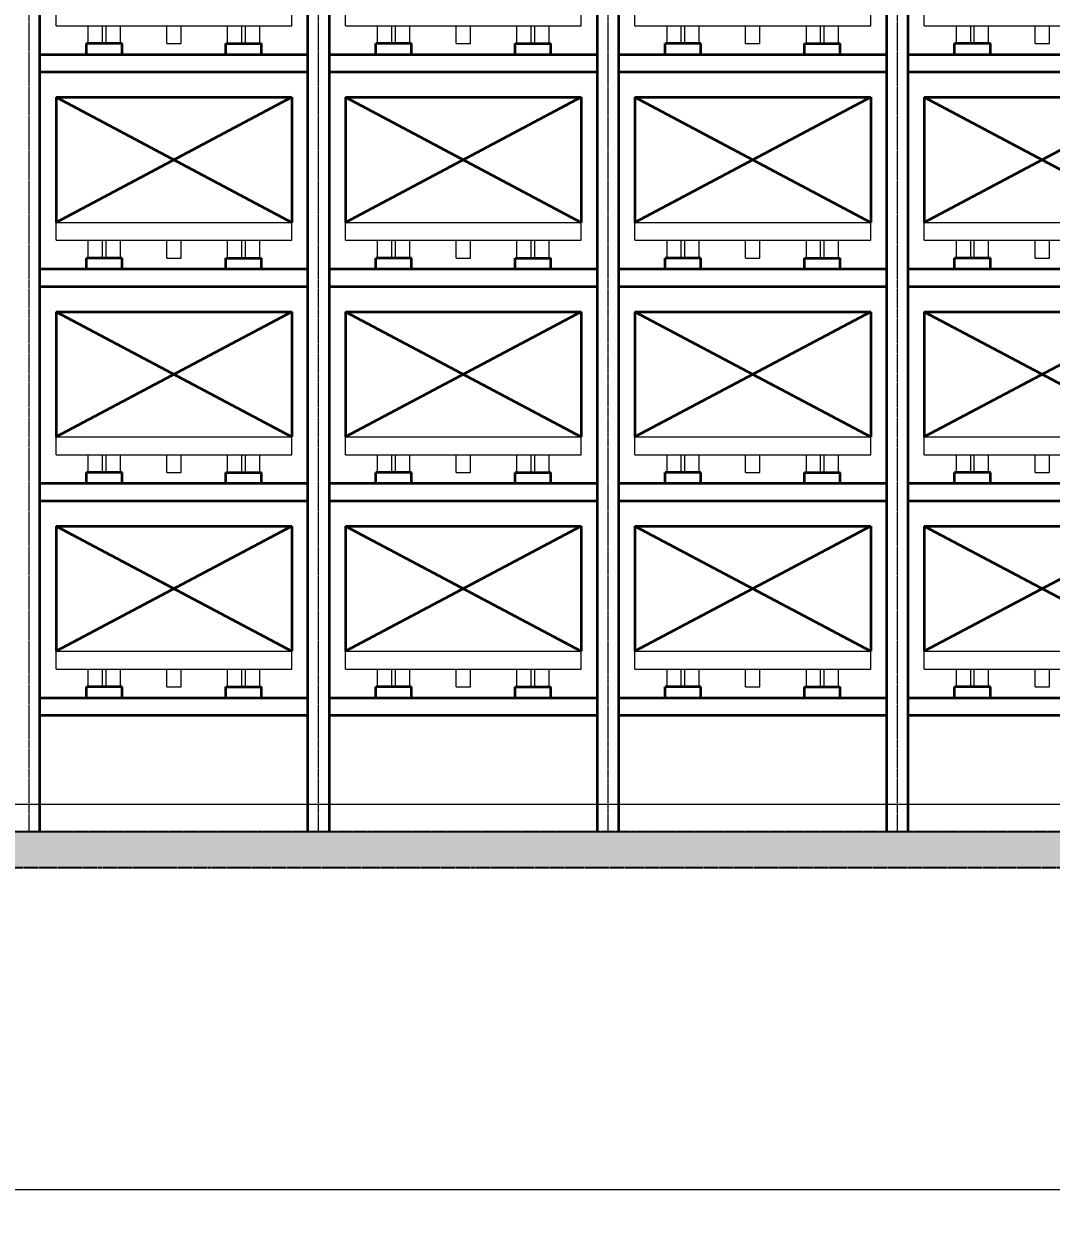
# Model space of a CAD drawing. Header units: millimetres. Extents: x -67280 to 67280, y -47520 to 47520.
# Drawn here: x -34218 to -28468, y 26402 to 33085 of the extents above; entities that cross this region are included whole.
import ezdxf

# ---------------------------------------------------------------- set-up
doc = ezdxf.new("R2010")
doc.units = ezdxf.units.MM
doc.linetypes.add('双点画线', pattern=[22, 12, -2, 2, -2, 2, -2])
doc.linetypes.add('点画线', pattern=[18, 12, -2, 2, -2])
doc.layers.get('0').update_dxf_attribs({"lineweight": 35})
for name, color, linetype, lineweight in [('7', 30, '双点画线', 18), ('ACADCAXA细实线层', 3, 'Continuous', 18), ('ACAD细实线', 2, 'Continuous', 18), ('EB0', 7, 'Continuous', 35), ('中心线层', 1, '点画线', 18), ('剖面线层', 6, 'Continuous', 18), ('尺寸线层', 4, 'Continuous', 18), ('标注层AM_5', 3, 'Continuous', 25), ('粗实线层AM_0', 7, 'Continuous', 50)]:
    doc.layers.add(name, color=color, linetype=linetype, lineweight=lineweight)
doc.styles.add('标准', font='', dxfattribs={"width": 0.667})
doc.styles.get('标准').set_extended_font_data('宋体')
doc.dimstyles.new('标准', dxfattribs={"dimscale": 160, "dimtxt": 2, "dimasz": 1, "dimexe": 1, "dimexo": 0, "dimgap": 1, "dimtad": 1, "dimdec": 1, "dimdsep": 46, "dimtxsty": '标准', "dimblk": '_CAXARROW', "dimcen": 0, "dimdle": 2, "dimaunit": 1, "dimadec": 0, "dimazin": 2, "dimtfac": 0.707107, "dimtdec": 3, "dimtmove": 0, "dimatfit": 3, "dimfxl": 0, "dimfrac": 2, "dimtolj": 1, "dimarcsym": 0})

# ---------------------------------------------------------------- blocks, each defined once
blk = doc.blocks.new('*X2')
at = {"layer": '剖面线层', "linetype": 'Continuous', "lineweight": 18}
h = blk.add_hatch(dxfattribs=at)
h.set_pattern_fill('AR-CONC', color=256, style=0)
h.set_pattern_definition([(50, (0, 0), (182.18467, -15.9391), [19.05, -209.55]), (355, (0, 0), (-35.2428, 191.05664), [15.24, -167.64]), (100.451, (15.18, -1.33), (146.9425, 175.1167), [16.19, -178.09]), (46.1842, (0, 50.8), (271.07904, -42.0423), [28.575, -314.325]), (96.6356, (22.6, 47.3), (237.4042, 247.4256), [24.285, -267.135]), (351.184, (0, 50.8), (237.4046, 247.4251), [22.86, -251.46]), (21, (25.4, 38.1), (151.61488, -102.26552), [19.05, -209.55]), (326, (25.4, 38.1), (61.80203, 184.18797), [15.24, -167.64]), (71.4514, (38.03, 29.58), (213.4165, 81.92286), [16.19, -178.09]), (37.5, (0, 0), (3.088603, 84.55504), [0, -165.608, 0, -170.18, 0, -168.275]), (7.5, (0, 0), (66.81966, 100.18057), [0, -97.028, 0, -161.798, 0, -64.135]), (-32.5, (-56.64, 0), (135.590595, -5.728744), [0, -63.5, 0, -198.12, 0, -262.89]), (-42.5, (-82.04, 0), (148.12918, 25.4265), [0, -82.55, 0, -131.572, 0, -186.69])])
h.paths.add_polyline_path([(-66115.6, -100), (-66115.6, 10.6), (-66115.6, 100), (0, 100), (0, -100)], flags=0)
at = {"layer": '7', "linetype": '双点画线', "lineweight": 25}
for p, q in [((0, 100), (-66115.6, 100)), ((-66115.6, -100), (0, -100))]:
    blk.add_line(p, q, dxfattribs=at)
blk = doc.blocks.new('*X92')
at = {"layer": '尺寸线层', "linetype": 'Continuous', "lineweight": 18}
for points in [[(-42288, 26562.1), (-42128, 26582.1), (-42128, 26542.1)], [(16032, 26562.1), (15872, 26582.1), (15872, 26542.1)]]:
    blk.add_hatch(color=0, dxfattribs=at).paths.add_polyline_path(points, flags=0)
at = {"layer": '尺寸线层', "color": 0}
for p, q in [((-42288, 28564.1), (-42288, 26402.1)), ((16032, 28561.1), (16032, 26402.1))]:
    blk.add_line(p, q, dxfattribs=at)
at = {"layer": '尺寸线层', "color": 0, "linetype": 'Continuous', "lineweight": 18}
blk.add_line((-42288, 26562.1), (16032, 26562.1), dxfattribs=at)
at = {"layer": '尺寸线层', "color": 0, "insert": (-14482.8, 26882.1), "char_height": 320, "width": 4210.934, "attachment_point": 5, "line_spacing_factor": 1.15057, "style": '标准'}
blk.add_mtext('\\T1.1;1620*36=58320', dxfattribs=at)
blk = doc.blocks.new('_CAXARROW')
blk.add_hatch(color=0).paths.add_polyline_path([(0, 0), (-1, 0.125), (-1, -0.125)], flags=0)
blk = doc.blocks.new('*X556')
at = {"layer": 'EB0'}
blk.add_line((1740, 0), (1740, 11200), dxfattribs=at)
at = {"layer": '中心线层'}
blk.add_line((1680, -3), (1680, 11203), dxfattribs=at)
blk = doc.blocks.new('*X574')
at = {"layer": 'ACADCAXA细实线层', "linetype": 'Continuous', "lineweight": 18}
for p, q in [((0, 100), (0, 200)), ((0, 200), (1320, 200)), ((1320, 100), (1320, 200)), ((0, 100), (1320, 100)), ((180, 0), (180, 100)), ((260, 0), (260, 100)), ((280, 0), (280, 100)), ((360, 0), (360, 100)), ((620, 0), (620, 100)), ((700, 0), (700, 100)), ((960, 0), (960, 100)), ((1040, 0), (1040, 100)), ((1060, 0), (1060, 100)), ((1140, 0), (1140, 100)), ((180, 0), (260, 0)), ((280, 0), (360, 0)), ((620, 0), (700, 0)), ((1040, 0), (960, 0)), ((1060, 0), (1140, 0))]:
    blk.add_line(p, q, dxfattribs=at)
at = {"layer": 'EB0'}
for p, q in [((0, 900), (1320, 900)), ((1320, 900), (0, 200)), ((0, 900), (1320, 200)), ((0, 900), (0, 200)), ((1320, 900), (1320, 200))]:
    blk.add_line(p, q, dxfattribs=at)
blk = doc.blocks.new('*X575')
at = {"layer": 'EB0'}
for p, q in [((260, 100), (260, 160)), ((460, 160), (260, 160)), ((260, 100), (260, 160)), ((460, 160), (260, 160)), ((460, 100), (460, 160)), ((460, 100), (460, 160)), ((1040, 100), (1040, 160)), ((1040, 160), (1240, 160)), ((1040, 100), (1040, 160)), ((1040, 160), (1240, 160)), ((1240, 100), (1240, 160)), ((1240, 100), (1240, 160)), ((0, 100), (1500, 100)), ((1500, 0), (0, 0))]:
    blk.add_line(p, q, dxfattribs=at)
at = {"layer": '标注层AM_5'}
for p, q in [((0, 100), (1500, 100)), ((1500, 100), (0, 100)), ((0, 0), (1500, 0))]:
    blk.add_line(p, q, dxfattribs=at)
blk = doc.blocks.new('*X576')
at = {"layer": 'ACADCAXA细实线层', "linetype": 'Continuous', "lineweight": 18}
for p, q in [((0, 100), (0, 200)), ((0, 200), (1320, 200)), ((1320, 100), (1320, 200)), ((0, 100), (1320, 100)), ((180, 0), (180, 100)), ((260, 0), (260, 100)), ((280, 0), (280, 100)), ((360, 0), (360, 100)), ((620, 0), (620, 100)), ((700, 0), (700, 100)), ((960, 0), (960, 100)), ((1040, 0), (1040, 100)), ((1060, 0), (1060, 100)), ((1140, 0), (1140, 100)), ((180, 0), (260, 0)), ((280, 0), (360, 0)), ((620, 0), (700, 0)), ((1040, 0), (960, 0)), ((1060, 0), (1140, 0))]:
    blk.add_line(p, q, dxfattribs=at)
at = {"layer": 'EB0'}
for p, q in [((0, 900), (1320, 900)), ((1320, 900), (0, 200)), ((0, 900), (1320, 200)), ((0, 900), (0, 200)), ((1320, 900), (1320, 200))]:
    blk.add_line(p, q, dxfattribs=at)
blk = doc.blocks.new('*X577')
at = {"layer": 'EB0'}
for p, q in [((260, 100), (260, 160)), ((460, 160), (260, 160)), ((260, 100), (260, 160)), ((460, 160), (260, 160)), ((460, 100), (460, 160)), ((460, 100), (460, 160)), ((1040, 100), (1040, 160)), ((1040, 160), (1240, 160)), ((1040, 100), (1040, 160)), ((1040, 160), (1240, 160)), ((1240, 100), (1240, 160)), ((1240, 100), (1240, 160)), ((0, 100), (1500, 100)), ((1500, 0), (0, 0))]:
    blk.add_line(p, q, dxfattribs=at)
at = {"layer": '标注层AM_5'}
for p, q in [((0, 100), (1500, 100)), ((1500, 100), (0, 100)), ((0, 0), (1500, 0))]:
    blk.add_line(p, q, dxfattribs=at)
blk = doc.blocks.new('*X578')
at = {"layer": 'ACADCAXA细实线层', "linetype": 'Continuous', "lineweight": 18}
for p, q in [((0, 100), (0, 200)), ((0, 200), (1320, 200)), ((1320, 100), (1320, 200)), ((0, 100), (1320, 100)), ((180, 0), (180, 100)), ((260, 0), (260, 100)), ((280, 0), (280, 100)), ((360, 0), (360, 100)), ((620, 0), (620, 100)), ((700, 0), (700, 100)), ((960, 0), (960, 100)), ((1040, 0), (1040, 100)), ((1060, 0), (1060, 100)), ((1140, 0), (1140, 100)), ((180, 0), (260, 0)), ((280, 0), (360, 0)), ((620, 0), (700, 0)), ((1040, 0), (960, 0)), ((1060, 0), (1140, 0))]:
    blk.add_line(p, q, dxfattribs=at)
at = {"layer": 'EB0'}
for p, q in [((0, 900), (1320, 900)), ((1320, 900), (0, 200)), ((0, 900), (1320, 200)), ((0, 900), (0, 200)), ((1320, 900), (1320, 200))]:
    blk.add_line(p, q, dxfattribs=at)
blk = doc.blocks.new('*X579')
at = {"layer": 'EB0'}
for p, q in [((260, 100), (260, 160)), ((460, 160), (260, 160)), ((260, 100), (260, 160)), ((460, 160), (260, 160)), ((460, 100), (460, 160)), ((460, 100), (460, 160)), ((1040, 100), (1040, 160)), ((1040, 160), (1240, 160)), ((1040, 100), (1040, 160)), ((1040, 160), (1240, 160)), ((1240, 100), (1240, 160)), ((1240, 100), (1240, 160)), ((0, 100), (1500, 100)), ((1500, 0), (0, 0))]:
    blk.add_line(p, q, dxfattribs=at)
at = {"layer": '标注层AM_5'}
for p, q in [((0, 100), (1500, 100)), ((1500, 100), (0, 100)), ((0, 0), (1500, 0))]:
    blk.add_line(p, q, dxfattribs=at)
blk = doc.blocks.new('*X580')
at = {"layer": 'ACADCAXA细实线层', "linetype": 'Continuous', "lineweight": 18}
for p, q in [((0, 100), (0, 200)), ((0, 200), (1320, 200)), ((1320, 100), (1320, 200)), ((0, 100), (1320, 100)), ((180, 0), (180, 100)), ((260, 0), (260, 100)), ((280, 0), (280, 100)), ((360, 0), (360, 100)), ((620, 0), (620, 100)), ((700, 0), (700, 100)), ((960, 0), (960, 100)), ((1040, 0), (1040, 100)), ((1060, 0), (1060, 100)), ((1140, 0), (1140, 100)), ((180, 0), (260, 0)), ((280, 0), (360, 0)), ((620, 0), (700, 0)), ((1040, 0), (960, 0)), ((1060, 0), (1140, 0))]:
    blk.add_line(p, q, dxfattribs=at)
at = {"layer": 'EB0'}
for p, q in [((0, 900), (1320, 900)), ((1320, 900), (0, 200)), ((0, 900), (1320, 200)), ((0, 900), (0, 200)), ((1320, 900), (1320, 200))]:
    blk.add_line(p, q, dxfattribs=at)
blk = doc.blocks.new('*X581')
at = {"layer": 'EB0'}
for p, q in [((260, 100), (260, 160)), ((460, 160), (260, 160)), ((260, 100), (260, 160)), ((460, 160), (260, 160)), ((460, 100), (460, 160)), ((460, 100), (460, 160)), ((1040, 100), (1040, 160)), ((1040, 160), (1240, 160)), ((1040, 100), (1040, 160)), ((1040, 160), (1240, 160)), ((1240, 100), (1240, 160)), ((1240, 100), (1240, 160)), ((0, 100), (1500, 100)), ((1500, 0), (0, 0))]:
    blk.add_line(p, q, dxfattribs=at)
at = {"layer": '标注层AM_5'}
for p, q in [((0, 100), (1500, 100)), ((1500, 100), (0, 100)), ((0, 0), (1500, 0))]:
    blk.add_line(p, q, dxfattribs=at)
blk = doc.blocks.new('*X573')
at = {"layer": 'EB0'}
for p, q in [((120, 0), (120, 11200)), ((1620, 0), (1620, 11200)), ((1740, 0), (1740, 11200))]:
    blk.add_line(p, q, dxfattribs=at)
at = {"layer": '中心线层'}
for p, q in [((60, -3), (60, 11203)), ((1680, -3), (1680, 11203))]:
    blk.add_line(p, q, dxfattribs=at)
at = {"layer": 'EB0'}
for name, p in [('*X580', (210, 4410)), ('*X578', (210, 3210)), ('*X576', (210, 2010)), ('*X574', (210, 810))]:
    blk.add_blockref(name, p, dxfattribs=at)
at = {"layer": '粗实线层AM_0'}
for name, p in [('*X581', (120, 4250)), ('*X579', (120, 3050)), ('*X577', (120, 1850)), ('*X575', (120, 650))]:
    blk.add_blockref(name, p, dxfattribs=at)
blk = doc.blocks.new('*X591')
at = {"layer": 'ACADCAXA细实线层', "linetype": 'Continuous', "lineweight": 18}
for p, q in [((0, 100), (0, 200)), ((0, 200), (1320, 200)), ((1320, 100), (1320, 200)), ((0, 100), (1320, 100)), ((180, 0), (180, 100)), ((260, 0), (260, 100)), ((280, 0), (280, 100)), ((360, 0), (360, 100)), ((620, 0), (620, 100)), ((700, 0), (700, 100)), ((960, 0), (960, 100)), ((1040, 0), (1040, 100)), ((1060, 0), (1060, 100)), ((1140, 0), (1140, 100)), ((180, 0), (260, 0)), ((280, 0), (360, 0)), ((620, 0), (700, 0)), ((1040, 0), (960, 0)), ((1060, 0), (1140, 0))]:
    blk.add_line(p, q, dxfattribs=at)
at = {"layer": 'EB0'}
for p, q in [((0, 900), (1320, 900)), ((1320, 900), (0, 200)), ((0, 900), (1320, 200)), ((0, 900), (0, 200)), ((1320, 900), (1320, 200))]:
    blk.add_line(p, q, dxfattribs=at)
blk = doc.blocks.new('*X592')
at = {"layer": 'EB0'}
for p, q in [((260, 100), (260, 160)), ((460, 160), (260, 160)), ((260, 100), (260, 160)), ((460, 160), (260, 160)), ((460, 100), (460, 160)), ((460, 100), (460, 160)), ((1040, 100), (1040, 160)), ((1040, 160), (1240, 160)), ((1040, 100), (1040, 160)), ((1040, 160), (1240, 160)), ((1240, 100), (1240, 160)), ((1240, 100), (1240, 160)), ((0, 100), (1500, 100)), ((1500, 0), (0, 0))]:
    blk.add_line(p, q, dxfattribs=at)
at = {"layer": '标注层AM_5'}
for p, q in [((0, 100), (1500, 100)), ((1500, 100), (0, 100)), ((0, 0), (1500, 0))]:
    blk.add_line(p, q, dxfattribs=at)
blk = doc.blocks.new('*X593')
at = {"layer": 'ACADCAXA细实线层', "linetype": 'Continuous', "lineweight": 18}
for p, q in [((0, 100), (0, 200)), ((0, 200), (1320, 200)), ((1320, 100), (1320, 200)), ((0, 100), (1320, 100)), ((180, 0), (180, 100)), ((260, 0), (260, 100)), ((280, 0), (280, 100)), ((360, 0), (360, 100)), ((620, 0), (620, 100)), ((700, 0), (700, 100)), ((960, 0), (960, 100)), ((1040, 0), (1040, 100)), ((1060, 0), (1060, 100)), ((1140, 0), (1140, 100)), ((180, 0), (260, 0)), ((280, 0), (360, 0)), ((620, 0), (700, 0)), ((1040, 0), (960, 0)), ((1060, 0), (1140, 0))]:
    blk.add_line(p, q, dxfattribs=at)
at = {"layer": 'EB0'}
for p, q in [((0, 900), (1320, 900)), ((1320, 900), (0, 200)), ((0, 900), (1320, 200)), ((0, 900), (0, 200)), ((1320, 900), (1320, 200))]:
    blk.add_line(p, q, dxfattribs=at)
blk = doc.blocks.new('*X594')
at = {"layer": 'EB0'}
for p, q in [((260, 100), (260, 160)), ((460, 160), (260, 160)), ((260, 100), (260, 160)), ((460, 160), (260, 160)), ((460, 100), (460, 160)), ((460, 100), (460, 160)), ((1040, 100), (1040, 160)), ((1040, 160), (1240, 160)), ((1040, 100), (1040, 160)), ((1040, 160), (1240, 160)), ((1240, 100), (1240, 160)), ((1240, 100), (1240, 160)), ((0, 100), (1500, 100)), ((1500, 0), (0, 0))]:
    blk.add_line(p, q, dxfattribs=at)
at = {"layer": '标注层AM_5'}
for p, q in [((0, 100), (1500, 100)), ((1500, 100), (0, 100)), ((0, 0), (1500, 0))]:
    blk.add_line(p, q, dxfattribs=at)
blk = doc.blocks.new('*X595')
at = {"layer": 'ACADCAXA细实线层', "linetype": 'Continuous', "lineweight": 18}
for p, q in [((0, 100), (0, 200)), ((0, 200), (1320, 200)), ((1320, 100), (1320, 200)), ((0, 100), (1320, 100)), ((180, 0), (180, 100)), ((260, 0), (260, 100)), ((280, 0), (280, 100)), ((360, 0), (360, 100)), ((620, 0), (620, 100)), ((700, 0), (700, 100)), ((960, 0), (960, 100)), ((1040, 0), (1040, 100)), ((1060, 0), (1060, 100)), ((1140, 0), (1140, 100)), ((180, 0), (260, 0)), ((280, 0), (360, 0)), ((620, 0), (700, 0)), ((1040, 0), (960, 0)), ((1060, 0), (1140, 0))]:
    blk.add_line(p, q, dxfattribs=at)
at = {"layer": 'EB0'}
for p, q in [((0, 900), (1320, 900)), ((1320, 900), (0, 200)), ((0, 900), (1320, 200)), ((0, 900), (0, 200)), ((1320, 900), (1320, 200))]:
    blk.add_line(p, q, dxfattribs=at)
blk = doc.blocks.new('*X596')
at = {"layer": 'EB0'}
for p, q in [((260, 100), (260, 160)), ((460, 160), (260, 160)), ((260, 100), (260, 160)), ((460, 160), (260, 160)), ((460, 100), (460, 160)), ((460, 100), (460, 160)), ((1040, 100), (1040, 160)), ((1040, 160), (1240, 160)), ((1040, 100), (1040, 160)), ((1040, 160), (1240, 160)), ((1240, 100), (1240, 160)), ((1240, 100), (1240, 160)), ((0, 100), (1500, 100)), ((1500, 0), (0, 0))]:
    blk.add_line(p, q, dxfattribs=at)
at = {"layer": '标注层AM_5'}
for p, q in [((0, 100), (1500, 100)), ((1500, 100), (0, 100)), ((0, 0), (1500, 0))]:
    blk.add_line(p, q, dxfattribs=at)
blk = doc.blocks.new('*X597')
at = {"layer": 'ACADCAXA细实线层', "linetype": 'Continuous', "lineweight": 18}
for p, q in [((0, 100), (0, 200)), ((0, 200), (1320, 200)), ((1320, 100), (1320, 200)), ((0, 100), (1320, 100)), ((180, 0), (180, 100)), ((260, 0), (260, 100)), ((280, 0), (280, 100)), ((360, 0), (360, 100)), ((620, 0), (620, 100)), ((700, 0), (700, 100)), ((960, 0), (960, 100)), ((1040, 0), (1040, 100)), ((1060, 0), (1060, 100)), ((1140, 0), (1140, 100)), ((180, 0), (260, 0)), ((280, 0), (360, 0)), ((620, 0), (700, 0)), ((1040, 0), (960, 0)), ((1060, 0), (1140, 0))]:
    blk.add_line(p, q, dxfattribs=at)
at = {"layer": 'EB0'}
for p, q in [((0, 900), (1320, 900)), ((1320, 900), (0, 200)), ((0, 900), (1320, 200)), ((0, 900), (0, 200)), ((1320, 900), (1320, 200))]:
    blk.add_line(p, q, dxfattribs=at)
blk = doc.blocks.new('*X598')
at = {"layer": 'EB0'}
for p, q in [((260, 100), (260, 160)), ((460, 160), (260, 160)), ((260, 100), (260, 160)), ((460, 160), (260, 160)), ((460, 100), (460, 160)), ((460, 100), (460, 160)), ((1040, 100), (1040, 160)), ((1040, 160), (1240, 160)), ((1040, 100), (1040, 160)), ((1040, 160), (1240, 160)), ((1240, 100), (1240, 160)), ((1240, 100), (1240, 160)), ((0, 100), (1500, 100)), ((1500, 0), (0, 0))]:
    blk.add_line(p, q, dxfattribs=at)
at = {"layer": '标注层AM_5'}
for p, q in [((0, 100), (1500, 100)), ((1500, 100), (0, 100)), ((0, 0), (1500, 0))]:
    blk.add_line(p, q, dxfattribs=at)
blk = doc.blocks.new('*X590')
at = {"layer": 'EB0'}
for p, q in [((0, 0), (0, 11200)), ((120, 0), (120, 11200)), ((1620, 0), (1620, 11200)), ((1740, 0), (1740, 11200))]:
    blk.add_line(p, q, dxfattribs=at)
at = {"layer": '中心线层'}
for p, q in [((60, -3), (60, 11203)), ((1680, -3), (1680, 11203))]:
    blk.add_line(p, q, dxfattribs=at)
at = {"layer": 'EB0'}
for name, p in [('*X597', (210, 4410)), ('*X595', (210, 3210)), ('*X593', (210, 2010)), ('*X591', (210, 810))]:
    blk.add_blockref(name, p, dxfattribs=at)
at = {"layer": '粗实线层AM_0'}
for name, p in [('*X598', (120, 4250)), ('*X596', (120, 3050)), ('*X594', (120, 1850)), ('*X592', (120, 650))]:
    blk.add_blockref(name, p, dxfattribs=at)
blk = doc.blocks.new('*X608')
at = {"layer": 'ACADCAXA细实线层', "linetype": 'Continuous', "lineweight": 18}
for p, q in [((0, 100), (0, 200)), ((0, 200), (1320, 200)), ((1320, 100), (1320, 200)), ((0, 100), (1320, 100)), ((180, 0), (180, 100)), ((260, 0), (260, 100)), ((280, 0), (280, 100)), ((360, 0), (360, 100)), ((620, 0), (620, 100)), ((700, 0), (700, 100)), ((960, 0), (960, 100)), ((1040, 0), (1040, 100)), ((1060, 0), (1060, 100)), ((1140, 0), (1140, 100)), ((180, 0), (260, 0)), ((280, 0), (360, 0)), ((620, 0), (700, 0)), ((1040, 0), (960, 0)), ((1060, 0), (1140, 0))]:
    blk.add_line(p, q, dxfattribs=at)
at = {"layer": 'EB0'}
for p, q in [((0, 900), (1320, 900)), ((1320, 900), (0, 200)), ((0, 900), (1320, 200)), ((0, 900), (0, 200)), ((1320, 900), (1320, 200))]:
    blk.add_line(p, q, dxfattribs=at)
blk = doc.blocks.new('*X609')
at = {"layer": 'EB0'}
for p, q in [((260, 100), (260, 160)), ((460, 160), (260, 160)), ((260, 100), (260, 160)), ((460, 160), (260, 160)), ((460, 100), (460, 160)), ((460, 100), (460, 160)), ((1040, 100), (1040, 160)), ((1040, 160), (1240, 160)), ((1040, 100), (1040, 160)), ((1040, 160), (1240, 160)), ((1240, 100), (1240, 160)), ((1240, 100), (1240, 160)), ((0, 100), (1500, 100)), ((1500, 0), (0, 0))]:
    blk.add_line(p, q, dxfattribs=at)
at = {"layer": '标注层AM_5'}
for p, q in [((0, 100), (1500, 100)), ((1500, 100), (0, 100)), ((0, 0), (1500, 0))]:
    blk.add_line(p, q, dxfattribs=at)
blk = doc.blocks.new('*X610')
at = {"layer": 'ACADCAXA细实线层', "linetype": 'Continuous', "lineweight": 18}
for p, q in [((0, 100), (0, 200)), ((0, 200), (1320, 200)), ((1320, 100), (1320, 200)), ((0, 100), (1320, 100)), ((180, 0), (180, 100)), ((260, 0), (260, 100)), ((280, 0), (280, 100)), ((360, 0), (360, 100)), ((620, 0), (620, 100)), ((700, 0), (700, 100)), ((960, 0), (960, 100)), ((1040, 0), (1040, 100)), ((1060, 0), (1060, 100)), ((1140, 0), (1140, 100)), ((180, 0), (260, 0)), ((280, 0), (360, 0)), ((620, 0), (700, 0)), ((1040, 0), (960, 0)), ((1060, 0), (1140, 0))]:
    blk.add_line(p, q, dxfattribs=at)
at = {"layer": 'EB0'}
for p, q in [((0, 900), (1320, 900)), ((1320, 900), (0, 200)), ((0, 900), (1320, 200)), ((0, 900), (0, 200)), ((1320, 900), (1320, 200))]:
    blk.add_line(p, q, dxfattribs=at)
blk = doc.blocks.new('*X611')
at = {"layer": 'EB0'}
for p, q in [((260, 100), (260, 160)), ((460, 160), (260, 160)), ((260, 100), (260, 160)), ((460, 160), (260, 160)), ((460, 100), (460, 160)), ((460, 100), (460, 160)), ((1040, 100), (1040, 160)), ((1040, 160), (1240, 160)), ((1040, 100), (1040, 160)), ((1040, 160), (1240, 160)), ((1240, 100), (1240, 160)), ((1240, 100), (1240, 160)), ((0, 100), (1500, 100)), ((1500, 0), (0, 0))]:
    blk.add_line(p, q, dxfattribs=at)
at = {"layer": '标注层AM_5'}
for p, q in [((0, 100), (1500, 100)), ((1500, 100), (0, 100)), ((0, 0), (1500, 0))]:
    blk.add_line(p, q, dxfattribs=at)
blk = doc.blocks.new('*X612')
at = {"layer": 'ACADCAXA细实线层', "linetype": 'Continuous', "lineweight": 18}
for p, q in [((0, 100), (0, 200)), ((0, 200), (1320, 200)), ((1320, 100), (1320, 200)), ((0, 100), (1320, 100)), ((180, 0), (180, 100)), ((260, 0), (260, 100)), ((280, 0), (280, 100)), ((360, 0), (360, 100)), ((620, 0), (620, 100)), ((700, 0), (700, 100)), ((960, 0), (960, 100)), ((1040, 0), (1040, 100)), ((1060, 0), (1060, 100)), ((1140, 0), (1140, 100)), ((180, 0), (260, 0)), ((280, 0), (360, 0)), ((620, 0), (700, 0)), ((1040, 0), (960, 0)), ((1060, 0), (1140, 0))]:
    blk.add_line(p, q, dxfattribs=at)
at = {"layer": 'EB0'}
for p, q in [((0, 900), (1320, 900)), ((1320, 900), (0, 200)), ((0, 900), (1320, 200)), ((0, 900), (0, 200)), ((1320, 900), (1320, 200))]:
    blk.add_line(p, q, dxfattribs=at)
blk = doc.blocks.new('*X613')
at = {"layer": 'EB0'}
for p, q in [((260, 100), (260, 160)), ((460, 160), (260, 160)), ((260, 100), (260, 160)), ((460, 160), (260, 160)), ((460, 100), (460, 160)), ((460, 100), (460, 160)), ((1040, 100), (1040, 160)), ((1040, 160), (1240, 160)), ((1040, 100), (1040, 160)), ((1040, 160), (1240, 160)), ((1240, 100), (1240, 160)), ((1240, 100), (1240, 160)), ((0, 100), (1500, 100)), ((1500, 0), (0, 0))]:
    blk.add_line(p, q, dxfattribs=at)
at = {"layer": '标注层AM_5'}
for p, q in [((0, 100), (1500, 100)), ((1500, 100), (0, 100)), ((0, 0), (1500, 0))]:
    blk.add_line(p, q, dxfattribs=at)
blk = doc.blocks.new('*X614')
at = {"layer": 'ACADCAXA细实线层', "linetype": 'Continuous', "lineweight": 18}
for p, q in [((0, 100), (0, 200)), ((0, 200), (1320, 200)), ((1320, 100), (1320, 200)), ((0, 100), (1320, 100)), ((180, 0), (180, 100)), ((260, 0), (260, 100)), ((280, 0), (280, 100)), ((360, 0), (360, 100)), ((620, 0), (620, 100)), ((700, 0), (700, 100)), ((960, 0), (960, 100)), ((1040, 0), (1040, 100)), ((1060, 0), (1060, 100)), ((1140, 0), (1140, 100)), ((180, 0), (260, 0)), ((280, 0), (360, 0)), ((620, 0), (700, 0)), ((1040, 0), (960, 0)), ((1060, 0), (1140, 0))]:
    blk.add_line(p, q, dxfattribs=at)
at = {"layer": 'EB0'}
for p, q in [((0, 900), (1320, 900)), ((1320, 900), (0, 200)), ((0, 900), (1320, 200)), ((0, 900), (0, 200)), ((1320, 900), (1320, 200))]:
    blk.add_line(p, q, dxfattribs=at)
blk = doc.blocks.new('*X615')
at = {"layer": 'EB0'}
for p, q in [((260, 100), (260, 160)), ((460, 160), (260, 160)), ((260, 100), (260, 160)), ((460, 160), (260, 160)), ((460, 100), (460, 160)), ((460, 100), (460, 160)), ((1040, 100), (1040, 160)), ((1040, 160), (1240, 160)), ((1040, 100), (1040, 160)), ((1040, 160), (1240, 160)), ((1240, 100), (1240, 160)), ((1240, 100), (1240, 160)), ((0, 100), (1500, 100)), ((1500, 0), (0, 0))]:
    blk.add_line(p, q, dxfattribs=at)
at = {"layer": '标注层AM_5'}
for p, q in [((0, 100), (1500, 100)), ((1500, 100), (0, 100)), ((0, 0), (1500, 0))]:
    blk.add_line(p, q, dxfattribs=at)
blk = doc.blocks.new('*X607')
at = {"layer": 'EB0'}
for p, q in [((0, 0), (0, 11200)), ((120, 0), (120, 11200)), ((1620, 0), (1620, 11200)), ((1740, 0), (1740, 11200))]:
    blk.add_line(p, q, dxfattribs=at)
at = {"layer": '中心线层'}
for p, q in [((60, -3), (60, 11203)), ((1680, -3), (1680, 11203))]:
    blk.add_line(p, q, dxfattribs=at)
at = {"layer": 'EB0'}
for name, p in [('*X614', (210, 4410)), ('*X612', (210, 3210)), ('*X610', (210, 2010)), ('*X608', (210, 810))]:
    blk.add_blockref(name, p, dxfattribs=at)
at = {"layer": '粗实线层AM_0'}
for name, p in [('*X615', (120, 4250)), ('*X613', (120, 3050)), ('*X611', (120, 1850)), ('*X609', (120, 650))]:
    blk.add_blockref(name, p, dxfattribs=at)
blk = doc.blocks.new('*X625')
at = {"layer": 'ACADCAXA细实线层', "linetype": 'Continuous', "lineweight": 18}
for p, q in [((0, 100), (0, 200)), ((0, 200), (1320, 200)), ((1320, 100), (1320, 200)), ((0, 100), (1320, 100)), ((180, 0), (180, 100)), ((260, 0), (260, 100)), ((280, 0), (280, 100)), ((360, 0), (360, 100)), ((620, 0), (620, 100)), ((700, 0), (700, 100)), ((960, 0), (960, 100)), ((1040, 0), (1040, 100)), ((1060, 0), (1060, 100)), ((1140, 0), (1140, 100)), ((180, 0), (260, 0)), ((280, 0), (360, 0)), ((620, 0), (700, 0)), ((1040, 0), (960, 0)), ((1060, 0), (1140, 0))]:
    blk.add_line(p, q, dxfattribs=at)
at = {"layer": 'EB0'}
for p, q in [((0, 900), (1320, 900)), ((1320, 900), (0, 200)), ((0, 900), (1320, 200)), ((0, 900), (0, 200)), ((1320, 900), (1320, 200))]:
    blk.add_line(p, q, dxfattribs=at)
blk = doc.blocks.new('*X626')
at = {"layer": 'EB0'}
for p, q in [((260, 100), (260, 160)), ((460, 160), (260, 160)), ((260, 100), (260, 160)), ((460, 160), (260, 160)), ((460, 100), (460, 160)), ((460, 100), (460, 160)), ((1040, 100), (1040, 160)), ((1040, 160), (1240, 160)), ((1040, 100), (1040, 160)), ((1040, 160), (1240, 160)), ((1240, 100), (1240, 160)), ((1240, 100), (1240, 160)), ((0, 100), (1500, 100)), ((1500, 0), (0, 0))]:
    blk.add_line(p, q, dxfattribs=at)
at = {"layer": '标注层AM_5'}
for p, q in [((0, 100), (1500, 100)), ((1500, 100), (0, 100)), ((0, 0), (1500, 0))]:
    blk.add_line(p, q, dxfattribs=at)
blk = doc.blocks.new('*X627')
at = {"layer": 'ACADCAXA细实线层', "linetype": 'Continuous', "lineweight": 18}
for p, q in [((0, 100), (0, 200)), ((0, 200), (1320, 200)), ((1320, 100), (1320, 200)), ((0, 100), (1320, 100)), ((180, 0), (180, 100)), ((260, 0), (260, 100)), ((280, 0), (280, 100)), ((360, 0), (360, 100)), ((620, 0), (620, 100)), ((700, 0), (700, 100)), ((960, 0), (960, 100)), ((1040, 0), (1040, 100)), ((1060, 0), (1060, 100)), ((1140, 0), (1140, 100)), ((180, 0), (260, 0)), ((280, 0), (360, 0)), ((620, 0), (700, 0)), ((1040, 0), (960, 0)), ((1060, 0), (1140, 0))]:
    blk.add_line(p, q, dxfattribs=at)
at = {"layer": 'EB0'}
for p, q in [((0, 900), (1320, 900)), ((1320, 900), (0, 200)), ((0, 900), (1320, 200)), ((0, 900), (0, 200)), ((1320, 900), (1320, 200))]:
    blk.add_line(p, q, dxfattribs=at)
blk = doc.blocks.new('*X628')
at = {"layer": 'EB0'}
for p, q in [((260, 100), (260, 160)), ((460, 160), (260, 160)), ((260, 100), (260, 160)), ((460, 160), (260, 160)), ((460, 100), (460, 160)), ((460, 100), (460, 160)), ((1040, 100), (1040, 160)), ((1040, 160), (1240, 160)), ((1040, 100), (1040, 160)), ((1040, 160), (1240, 160)), ((1240, 100), (1240, 160)), ((1240, 100), (1240, 160)), ((0, 100), (1500, 100)), ((1500, 0), (0, 0))]:
    blk.add_line(p, q, dxfattribs=at)
at = {"layer": '标注层AM_5'}
for p, q in [((0, 100), (1500, 100)), ((1500, 100), (0, 100)), ((0, 0), (1500, 0))]:
    blk.add_line(p, q, dxfattribs=at)
blk = doc.blocks.new('*X629')
at = {"layer": 'ACADCAXA细实线层', "linetype": 'Continuous', "lineweight": 18}
for p, q in [((0, 100), (0, 200)), ((0, 200), (1320, 200)), ((1320, 100), (1320, 200)), ((0, 100), (1320, 100)), ((180, 0), (180, 100)), ((260, 0), (260, 100)), ((280, 0), (280, 100)), ((360, 0), (360, 100)), ((620, 0), (620, 100)), ((700, 0), (700, 100)), ((960, 0), (960, 100)), ((1040, 0), (1040, 100)), ((1060, 0), (1060, 100)), ((1140, 0), (1140, 100)), ((180, 0), (260, 0)), ((280, 0), (360, 0)), ((620, 0), (700, 0)), ((1040, 0), (960, 0)), ((1060, 0), (1140, 0))]:
    blk.add_line(p, q, dxfattribs=at)
at = {"layer": 'EB0'}
for p, q in [((0, 900), (1320, 900)), ((1320, 900), (0, 200)), ((0, 900), (1320, 200)), ((0, 900), (0, 200)), ((1320, 900), (1320, 200))]:
    blk.add_line(p, q, dxfattribs=at)
blk = doc.blocks.new('*X630')
at = {"layer": 'EB0'}
for p, q in [((260, 100), (260, 160)), ((460, 160), (260, 160)), ((260, 100), (260, 160)), ((460, 160), (260, 160)), ((460, 100), (460, 160)), ((460, 100), (460, 160)), ((1040, 100), (1040, 160)), ((1040, 160), (1240, 160)), ((1040, 100), (1040, 160)), ((1040, 160), (1240, 160)), ((1240, 100), (1240, 160)), ((1240, 100), (1240, 160)), ((0, 100), (1500, 100)), ((1500, 0), (0, 0))]:
    blk.add_line(p, q, dxfattribs=at)
at = {"layer": '标注层AM_5'}
for p, q in [((0, 100), (1500, 100)), ((1500, 100), (0, 100)), ((0, 0), (1500, 0))]:
    blk.add_line(p, q, dxfattribs=at)
blk = doc.blocks.new('*X631')
at = {"layer": 'ACADCAXA细实线层', "linetype": 'Continuous', "lineweight": 18}
for p, q in [((0, 100), (0, 200)), ((0, 200), (1320, 200)), ((1320, 100), (1320, 200)), ((0, 100), (1320, 100)), ((180, 0), (180, 100)), ((260, 0), (260, 100)), ((280, 0), (280, 100)), ((360, 0), (360, 100)), ((620, 0), (620, 100)), ((700, 0), (700, 100)), ((960, 0), (960, 100)), ((1040, 0), (1040, 100)), ((1060, 0), (1060, 100)), ((1140, 0), (1140, 100)), ((180, 0), (260, 0)), ((280, 0), (360, 0)), ((620, 0), (700, 0)), ((1040, 0), (960, 0)), ((1060, 0), (1140, 0))]:
    blk.add_line(p, q, dxfattribs=at)
at = {"layer": 'EB0'}
for p, q in [((0, 900), (1320, 900)), ((1320, 900), (0, 200)), ((0, 900), (1320, 200)), ((0, 900), (0, 200)), ((1320, 900), (1320, 200))]:
    blk.add_line(p, q, dxfattribs=at)
blk = doc.blocks.new('*X632')
at = {"layer": 'EB0'}
for p, q in [((260, 100), (260, 160)), ((460, 160), (260, 160)), ((260, 100), (260, 160)), ((460, 160), (260, 160)), ((460, 100), (460, 160)), ((460, 100), (460, 160)), ((1040, 100), (1040, 160)), ((1040, 160), (1240, 160)), ((1040, 100), (1040, 160)), ((1040, 160), (1240, 160)), ((1240, 100), (1240, 160)), ((1240, 100), (1240, 160)), ((0, 100), (1500, 100)), ((1500, 0), (0, 0))]:
    blk.add_line(p, q, dxfattribs=at)
at = {"layer": '标注层AM_5'}
for p, q in [((0, 100), (1500, 100)), ((1500, 100), (0, 100)), ((0, 0), (1500, 0))]:
    blk.add_line(p, q, dxfattribs=at)
blk = doc.blocks.new('*X624')
at = {"layer": 'EB0'}
for p, q in [((0, 0), (0, 11200)), ((120, 0), (120, 11200))]:
    blk.add_line(p, q, dxfattribs=at)
at = {"layer": '中心线层'}
blk.add_line((60, -3), (60, 11203), dxfattribs=at)
at = {"layer": 'EB0'}
for name, p in [('*X631', (210, 4410)), ('*X629', (210, 3210)), ('*X627', (210, 2010)), ('*X625', (210, 810))]:
    blk.add_blockref(name, p, dxfattribs=at)
at = {"layer": '粗实线层AM_0'}
for name, p in [('*X632', (120, 4250)), ('*X630', (120, 3050)), ('*X628', (120, 1850)), ('*X626', (120, 650))]:
    blk.add_blockref(name, p, dxfattribs=at)
blk = doc.blocks.new('*X1308')
at = {"layer": '尺寸线层'}
for p, q in [((-4.6, 77.5), (66111, 77.5)), ((-4.6, -77.5), (66111, -77.5))]:
    blk.add_line(p, q, dxfattribs=at)

msp = doc.modelspace()

# ---------------------------------------------------------------- block references
at = {"layer": 'ACAD细实线'}
msp.add_blockref('*X2', (20150.657, 28464.126), dxfattribs=at)
at = {"layer": '尺寸线层'}
for name, p in [('*X556', (-35867.969, 28564.126)), ('*X573', (-34247.969, 28564.126)), ('*X590', (-32627.969, 28564.126)), ('*X607', (-31007.969, 28564.126)), ('*X624', (-29387.969, 28564.126)), ('*X1308', (-45960.324, 28641.626))]:
    msp.add_blockref(name, p, dxfattribs=at)

# ---------------------------------------------------------------- dimensions: what is measured, and where the dimension line sits
dim = msp.add_linear_dim(base=(16032.031, 26562.137), p1=(-42287.969, 28564.126), p2=(16032.031, 28561.126), dimstyle='标准', override={"dimpost": '1620*36=<>', "dimsah": 1, "dimtfill": 1, "dimtzin": 8}, dxfattribs=at)
dim.commit()
dim.dimension.update_dxf_attribs({"geometry": '*X92', "text_midpoint": (-14482.802, 26562.137), "dimtype": 160})

doc.saveas('drawing.dxf')
